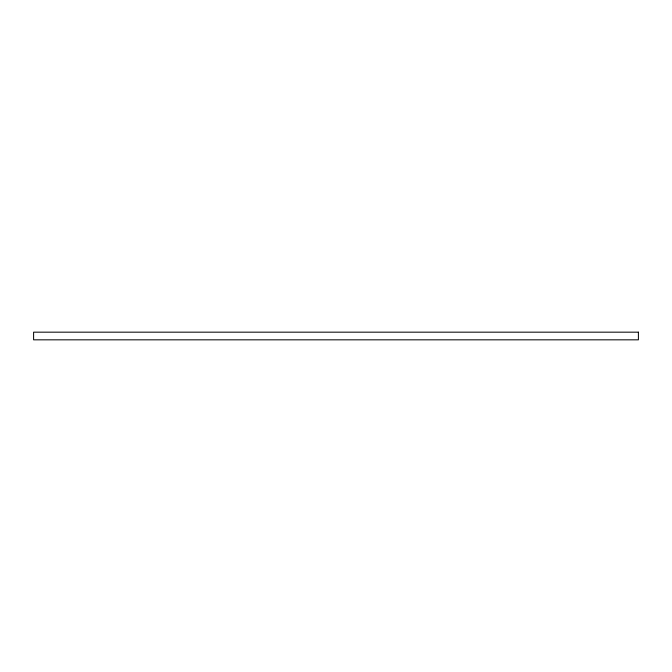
<?xml version="1.0" encoding="UTF-8"?>
<svg xmlns="http://www.w3.org/2000/svg" width="672" height="672" viewBox="0 0 672 672"><rect width="100%" height="100%" fill="white"/><g stroke="black" fill="none" stroke-linecap="round" stroke-linejoin="round"><path stroke-width="1.01" d="M638.4 332.17L33.6 332.17L33.6 339.83L638.4 339.83L638.4 332.17"/></g></svg>
